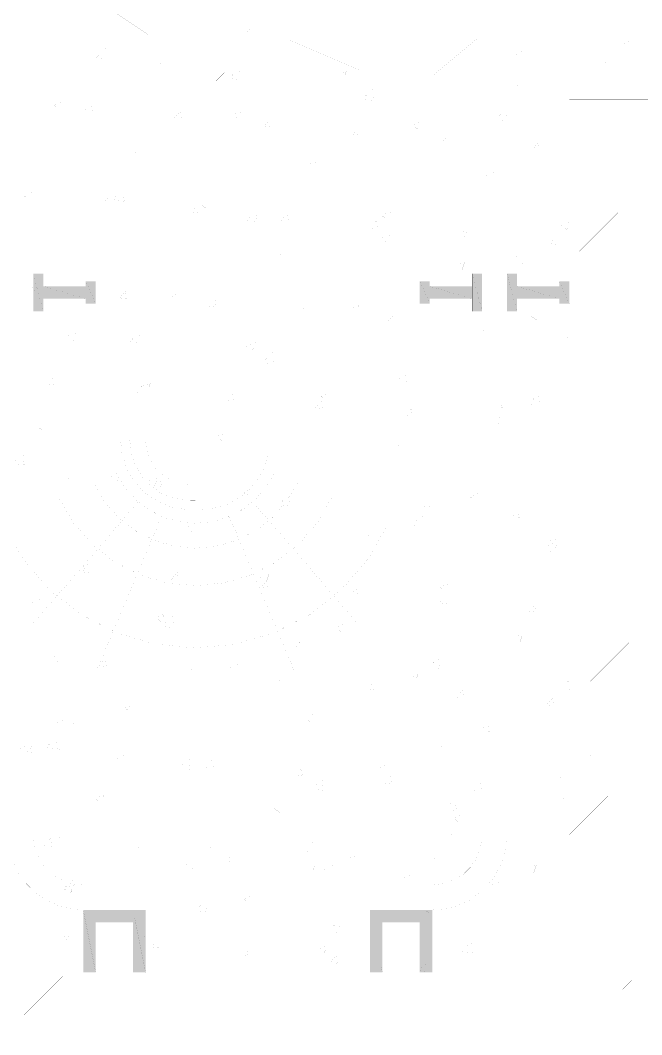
# Model space of a CAD drawing. Header units: millimetres. Extents: x -2171 to 1563, y -1758 to -1505.
# Drawn here: x 1366.955 to 1368.825, y -1601.994 to -1598.944 of the extents above; entities that cross this region are included whole.
import ezdxf

# ---------------------------------------------------------------- set-up
doc = ezdxf.new("R2010")
doc.units = ezdxf.units.MM
doc.linetypes.add('DOT', pattern=[0.025, 0, -0.025])
doc.layers.add('Tablet', color=150, linetype='Continuous', true_color=0x0180ff)

msp = doc.modelspace()

# ---------------------------------------------------------------- hatches: boundary and pattern name
at = {"layer": 'Tablet'}
for points in [[(1367.0247, -1599.8185), (1366.9947, -1599.706), (1366.9947, -1599.8185)], [(1367.0247, -1599.706), (1366.9947, -1599.706), (1367.0247, -1599.8185)], [(1367.1822, -1599.796), (1367.1522, -1599.7285), (1367.1522, -1599.796)], [(1367.1822, -1599.7285), (1367.1522, -1599.7285), (1367.1822, -1599.796)], [(1368.1872, -1599.796), (1368.1572, -1599.7285), (1368.1572, -1599.796)], [(1368.1872, -1599.7285), (1368.1572, -1599.7285), (1368.1872, -1599.796)], [(1368.3447, -1599.8185), (1368.3147, -1599.706), (1368.3147, -1599.8185)], [(1368.3447, -1599.706), (1368.3147, -1599.706), (1368.3447, -1599.8185)], [(1368.4497, -1599.8185), (1368.4197, -1599.706), (1368.4197, -1599.8185)], [(1368.4497, -1599.706), (1368.4197, -1599.706), (1368.4497, -1599.8185)], [(1368.6072, -1599.796), (1368.5772, -1599.7285), (1368.5772, -1599.796)], [(1368.6072, -1599.7285), (1368.5772, -1599.7285), (1368.6072, -1599.796)], [(1367.1522, -1599.781), (1367.0247, -1599.7435), (1367.0247, -1599.781)], [(1367.1522, -1599.7435), (1367.0247, -1599.7435), (1367.1522, -1599.781)], [(1368.3147, -1599.781), (1368.1872, -1599.7435), (1368.1872, -1599.781)], [(1368.3147, -1599.7435), (1368.1872, -1599.7435), (1368.3147, -1599.781)], [(1368.5772, -1599.781), (1368.4497, -1599.7435), (1368.4497, -1599.781)], [(1368.5772, -1599.7435), (1368.4497, -1599.7435), (1368.5772, -1599.781)], [(1367.1822, -1601.806), (1367.1447, -1601.6185), (1367.1447, -1601.806)], [(1367.1822, -1601.6185), (1367.1447, -1601.6185), (1367.1822, -1601.806)], [(1367.2947, -1601.656), (1367.1822, -1601.6185), (1367.1822, -1601.656)], [(1367.2947, -1601.6185), (1367.1822, -1601.6185), (1367.2947, -1601.656)], [(1367.3322, -1601.806), (1367.2947, -1601.6185), (1367.2947, -1601.806)], [(1367.3322, -1601.6185), (1367.2947, -1601.6185), (1367.3322, -1601.806)], [(1368.0447, -1601.806), (1368.0072, -1601.6185), (1368.0072, -1601.806)], [(1368.0447, -1601.6185), (1368.0072, -1601.6185), (1368.0447, -1601.806)], [(1368.1572, -1601.656), (1368.0447, -1601.6185), (1368.0447, -1601.656)], [(1368.1572, -1601.6185), (1368.0447, -1601.6185), (1368.1572, -1601.656)], [(1368.1947, -1601.806), (1368.1572, -1601.6185), (1368.1572, -1601.806)], [(1368.1947, -1601.6185), (1368.1572, -1601.6185), (1368.1947, -1601.806)]]:
    msp.add_hatch(color=1, dxfattribs=at).paths.add_polyline_path(points)

# ---------------------------------------------------------------- linework, layer by layer
at = {"layer": 'Tablet', "color": 7, "const_width": 0.00006}
for points in [[(1367.2572, -1598.9185), (1367.2572, -1598.8959), (1367.5159, -1599.1547), (1367.5689, -1599.1016), (1367.2572, -1598.7899), (1367.2572, -1598.3656), (1367.7072, -1598.8156), (1367.7072, -1598.9185)], [(1366.9197, -1598.4685), (1366.9197, -1601.3935), (1366.9231, -1601.4326), (1366.9333, -1601.4704), (1366.9498, -1601.506), (1366.9723, -1601.5381), (1367.0001, -1601.5658), (1367.0322, -1601.5883), (1367.0677, -1601.6049), (1367.1056, -1601.6151), (1367.1447, -1601.6185), (1368.1947, -1601.6185), (1368.2338, -1601.6151), (1368.2716, -1601.6049), (1368.3072, -1601.5883), (1368.3393, -1601.5658), (1368.367, -1601.5381), (1368.3895, -1601.506), (1368.4061, -1601.4704), (1368.4163, -1601.4326), (1368.4197, -1601.3935), (1368.4197, -1598.4685)], [(1366.9856, -1598.6276), (1367.5159, -1599.1579), (1367.5689, -1599.1049), (1367.0386, -1598.5746), (1367.0233, -1598.5567), (1367.011, -1598.5366), (1367.002, -1598.5148), (1366.9965, -1598.492), (1366.9947, -1598.4685), (1366.9947, -1598.6367)], [(1368.3447, -1598.4685), (1368.3447, -1601.3935), (1368.3424, -1601.4195), (1368.3356, -1601.4448), (1368.3246, -1601.4685), (1368.3096, -1601.4899), (1368.2911, -1601.5084), (1368.2697, -1601.5234), (1368.246, -1601.5344), (1368.2207, -1601.5412), (1368.1947, -1601.5435), (1367.1447, -1601.5435), (1367.1186, -1601.5412), (1367.0934, -1601.5344), (1367.0697, -1601.5234), (1367.0483, -1601.5084), (1367.0298, -1601.4899), (1367.0148, -1601.4685), (1367.0037, -1601.4448), (1366.997, -1601.4195), (1366.9947, -1601.3935), (1366.9947, -1598.4685)], [(1367.4822, -1600.3402), (1367.4672, -1600.3402), (1367.4408, -1600.3376), (1367.4155, -1600.33), (1367.3922, -1600.3175), (1367.3717, -1600.3007), (1367.3549, -1600.2802), (1367.3425, -1600.2569), (1367.3348, -1600.2316), (1367.3322, -1600.2052), (1367.3322, -1598.9709)], [(1367.3547, -1598.9935), (1366.9947, -1598.9935)], [(1367.7072, -1598.9935), (1367.7072, -1600.2052), (1367.7031, -1600.2462), (1367.6912, -1600.2856), (1367.6718, -1600.3219), (1367.6457, -1600.3537), (1367.6139, -1600.3798), (1367.5775, -1600.3992), (1367.5382, -1600.4112), (1367.4972, -1600.4152), (1367.4822, -1600.4152), (1367.4672, -1600.4152), (1367.4262, -1600.4112), (1367.3868, -1600.3992), (1367.3505, -1600.3798), (1367.3187, -1600.3537), (1367.2926, -1600.3219), (1367.2732, -1600.2856), (1367.2612, -1600.2462), (1367.2572, -1600.2052), (1367.2572, -1598.9935)], [(1367.4822, -1600.3875), (1367.4672, -1600.3875), (1367.4355, -1600.3847), (1367.4049, -1600.3765), (1367.3761, -1600.3631), (1367.35, -1600.3448), (1367.3276, -1600.3224), (1367.3094, -1600.2964), (1367.2959, -1600.2676), (1367.2877, -1600.2369), (1367.2849, -1600.2052), (1367.2849, -1598.9935)], [(1368.3447, -1598.9935), (1367.4576, -1598.9935)], [(1367.6642, -1598.9935), (1367.6642, -1600.0964)], [(1370.8572, -1598.9935), (1368.4197, -1598.9935)], [(1367.0247, -1599.7285), (1367.1522, -1599.7285)], [(1368.3147, -1599.7285), (1368.1872, -1599.7285)], [(1368.4497, -1599.7285), (1368.5772, -1599.7285)], [(1367.0247, -1599.796), (1367.1522, -1599.796)], [(1368.3147, -1599.796), (1368.1872, -1599.796)], [(1368.4497, -1599.796), (1368.5772, -1599.796)]]:
    msp.add_lwpolyline(points, dxfattribs=at)
at = {"layer": 'Tablet', "color": 8, "const_width": 0.000045}
for points in [[(1364.4822, -1598.6185), (1364.4822, -1599.181), (1366.7322, -1599.181), (1366.7322, -1601.806), (1368.6072, -1601.806), (1368.6072, -1599.181), (1370.8572, -1599.181)], [(1367.1072, -1598.9185), (1367.1072, -1598.956), (1366.8822, -1598.881)], [(1368.5697, -1598.9185), (1368.3822, -1598.956), (1368.1572, -1599.1435), (1368.0072, -1599.106), (1367.7447, -1598.9935), (1367.6322, -1598.956), (1367.4072, -1599.031), (1367.1822, -1598.881)], [(1367.6509, -1598.9622), (1367.6356, -1598.9805)], [(1367.6545, -1598.9634), (1367.658, -1598.9825)], [(1367.658, -1598.9825), (1367.6356, -1598.9805)], [(1367.2142, -1599.0251), (1367.185, -1599.0556)], [(1367.2142, -1599.0251), (1367.2184, -1599.0608)], [(1368.4606, -1599.0296), (1368.4425, -1599.0511)], [(1368.4606, -1599.0296), (1368.4649, -1599.0531)], [(1368.7897, -1599.0068), (1368.7634, -1599.0169)], [(1368.7821, -1599.0294), (1368.7634, -1599.0169)], [(1368.7897, -1599.0068), (1368.7821, -1599.0294)], [(1367.2184, -1599.0608), (1367.185, -1599.0556)], [(1368.4649, -1599.0531), (1368.4425, -1599.0511)], [(1368.7296, -1599.0531), (1368.7115, -1599.0746)], [(1368.7296, -1599.0531), (1368.7339, -1599.0766)], [(1367.3968, -1599.0677), (1367.3705, -1599.0777)], [(1367.3892, -1599.0903), (1367.3705, -1599.0777)], [(1367.3968, -1599.0677), (1367.3892, -1599.0903)], [(1367.6145, -1599.0872), (1367.5853, -1599.1177)], [(1367.6145, -1599.0872), (1367.6186, -1599.1228)], [(1368.7339, -1599.0766), (1368.7115, -1599.0746)], [(1367.6186, -1599.1228), (1367.5853, -1599.1177)], [(1367.9357, -1599.0977), (1367.9094, -1599.1078)], [(1367.9281, -1599.1204), (1367.9094, -1599.1078)], [(1367.9357, -1599.0977), (1367.9281, -1599.1204)], [(1368.0147, -1599.1493), (1367.9855, -1599.1797)], [(1368.0147, -1599.1493), (1368.0188, -1599.1849)], [(1368.4746, -1599.1277), (1368.4484, -1599.1378)], [(1368.467, -1599.1504), (1368.4484, -1599.1378)], [(1368.4746, -1599.1277), (1368.467, -1599.1504)], [(1368.0188, -1599.1849), (1367.9855, -1599.1797)], [(1367.0817, -1599.1886), (1367.0554, -1599.1987)], [(1367.0741, -1599.2113), (1367.0554, -1599.1987)], [(1367.0817, -1599.1886), (1367.0741, -1599.2113)], [(1367.1678, -1599.194), (1367.1497, -1599.2155)], [(1367.1721, -1599.2175), (1367.1497, -1599.2155)], [(1367.1678, -1599.194), (1367.1721, -1599.2175)], [(1368.4149, -1599.2114), (1368.3857, -1599.2418)], [(1368.4149, -1599.2114), (1368.419, -1599.247)], [(1367.4367, -1599.2175), (1367.4187, -1599.239)], [(1367.4411, -1599.241), (1367.4187, -1599.239)], [(1367.4367, -1599.2175), (1367.4411, -1599.241)], [(1367.6206, -1599.2186), (1367.5944, -1599.2287)], [(1367.613, -1599.2413), (1367.5944, -1599.2287)], [(1367.6206, -1599.2187), (1367.613, -1599.2413)], [(1367.7057, -1599.241), (1367.6876, -1599.2626)], [(1367.7057, -1599.241), (1367.7101, -1599.2645)], [(1368.419, -1599.247), (1368.3857, -1599.2418)], [(1367.7101, -1599.2645), (1367.6876, -1599.2626)], [(1367.9747, -1599.2646), (1367.9566, -1599.2861)], [(1367.9747, -1599.2646), (1367.979, -1599.2881)], [(1368.1595, -1599.2487), (1368.1333, -1599.2588)], [(1368.1519, -1599.2713), (1368.1333, -1599.2588)], [(1368.1595, -1599.2487), (1368.1519, -1599.2713)], [(1367.979, -1599.2881), (1367.9566, -1599.2861)], [(1368.2437, -1599.2881), (1368.2256, -1599.3096)], [(1368.2437, -1599.2881), (1368.248, -1599.3116)], [(1368.248, -1599.3116), (1368.2256, -1599.3096)], [(1368.5126, -1599.3116), (1368.4946, -1599.3332)], [(1368.517, -1599.3351), (1368.4946, -1599.3332)], [(1368.5126, -1599.3116), (1368.517, -1599.3351)], [(1367.3055, -1599.3396), (1367.2793, -1599.3497)], [(1367.2979, -1599.3623), (1367.2793, -1599.3497)], [(1367.3055, -1599.3396), (1367.2979, -1599.3623)], [(1367.8445, -1599.3696), (1367.8182, -1599.3797)], [(1367.8369, -1599.3923), (1367.8182, -1599.3797)], [(1367.8445, -1599.3696), (1367.8369, -1599.3923)], [(1368.3834, -1599.3997), (1368.3571, -1599.4097)], [(1368.3758, -1599.4223), (1368.3571, -1599.4097)], [(1368.3834, -1599.3997), (1368.3758, -1599.4223)], [(1367.264, -1599.4525), (1367.2348, -1599.483)], [(1367.264, -1599.4525), (1367.2681, -1599.4881)], [(1366.9904, -1599.4605), (1366.9642, -1599.4706)], [(1366.9828, -1599.4832), (1366.9642, -1599.4706)], [(1366.9904, -1599.4605), (1366.9828, -1599.4832)], [(1367.2198, -1599.476), (1367.2017, -1599.4976)], [(1367.2198, -1599.476), (1367.2241, -1599.4995)], [(1367.2681, -1599.4881), (1367.2348, -1599.483)], [(1367.2241, -1599.4995), (1367.2017, -1599.4976)], [(1367.4888, -1599.4996), (1367.4707, -1599.5211)], [(1367.4888, -1599.4996), (1367.4931, -1599.5231)], [(1367.5294, -1599.4906), (1367.5031, -1599.5007)], [(1367.5218, -1599.5132), (1367.5031, -1599.5007)], [(1367.5294, -1599.4906), (1367.5218, -1599.5132)], [(1367.6642, -1599.5146), (1367.635, -1599.545)], [(1367.6642, -1599.5146), (1367.6683, -1599.5502)], [(1367.4931, -1599.5231), (1367.4707, -1599.5211)], [(1367.6683, -1599.5502), (1367.635, -1599.545)], [(1367.7578, -1599.5231), (1367.7397, -1599.5446)], [(1367.7621, -1599.5466), (1367.7397, -1599.5446)], [(1367.7578, -1599.5231), (1367.7621, -1599.5466)], [(1368.0267, -1599.5466), (1368.0086, -1599.5682)], [(1368.0267, -1599.5466), (1368.0311, -1599.5701)], [(1368.0683, -1599.5206), (1368.042, -1599.5307)], [(1368.0607, -1599.5433), (1368.042, -1599.5307)], [(1368.0683, -1599.5206), (1368.0607, -1599.5433)], [(1368.6072, -1599.5507), (1368.581, -1599.5607)], [(1368.6072, -1599.5508), (1368.5996, -1599.5733)], [(1368.0311, -1599.5701), (1368.0086, -1599.5682)], [(1368.0644, -1599.5766), (1368.0352, -1599.6071)], [(1368.0644, -1599.5767), (1368.0685, -1599.6123)], [(1368.2957, -1599.5702), (1368.2776, -1599.5917)], [(1368.2957, -1599.5702), (1368.3, -1599.5937)], [(1368.5996, -1599.5733), (1368.581, -1599.5607)], [(1367.2143, -1599.6115), (1367.188, -1599.6216)], [(1367.2143, -1599.6115), (1367.2067, -1599.6342)], [(1368.0685, -1599.6123), (1368.0352, -1599.6071)], [(1368.3, -1599.5937), (1368.2776, -1599.5917)], [(1368.5647, -1599.5937), (1368.5466, -1599.6152)], [(1368.5647, -1599.5937), (1368.569, -1599.6172)], [(1367.2067, -1599.6342), (1367.188, -1599.6216)], [(1367.7532, -1599.6416), (1367.727, -1599.6516)], [(1367.7532, -1599.6416), (1367.7456, -1599.6642)], [(1368.4646, -1599.6387), (1368.4354, -1599.6692)], [(1368.4646, -1599.6387), (1368.4688, -1599.6743)], [(1368.569, -1599.6172), (1368.5466, -1599.6152)], [(1367.7456, -1599.6642), (1367.727, -1599.6516)], [(1368.2921, -1599.6716), (1368.2659, -1599.6817)], [(1368.2921, -1599.6716), (1368.2845, -1599.6943)], [(1368.4688, -1599.6743), (1368.4354, -1599.6692)], [(1368.2845, -1599.6943), (1368.2659, -1599.6817)], [(1367.0029, -1599.7346), (1366.9848, -1599.7561)], [(1367.0072, -1599.7581), (1366.9848, -1599.7561)], [(1367.0029, -1599.7346), (1367.0072, -1599.7581)], [(1367.2718, -1599.7581), (1367.2538, -1599.7797)], [(1367.2718, -1599.7581), (1367.2762, -1599.7816)], [(1367.4381, -1599.7625), (1367.4119, -1599.7726)], [(1367.4381, -1599.7625), (1367.4305, -1599.7852)], [(1367.2762, -1599.7816), (1367.2538, -1599.7797)], [(1367.4305, -1599.7852), (1367.4119, -1599.7726)], [(1367.5408, -1599.7816), (1367.5227, -1599.8032)], [(1367.5408, -1599.7816), (1367.5451, -1599.8052)], [(1367.9771, -1599.7925), (1367.9508, -1599.8026)], [(1367.9771, -1599.7925), (1367.9694, -1599.8152)], [(1367.5451, -1599.8051), (1367.5227, -1599.8032)], [(1367.8098, -1599.8052), (1367.7917, -1599.8267)], [(1367.8098, -1599.8052), (1367.8141, -1599.8287)], [(1367.9694, -1599.8152), (1367.9508, -1599.8026)], [(1368.516, -1599.8226), (1368.4897, -1599.8327)], [(1368.516, -1599.8226), (1368.5084, -1599.8452)], [(1367.8141, -1599.8287), (1367.7917, -1599.8267)], [(1368.0788, -1599.8287), (1368.0607, -1599.8503)], [(1368.0831, -1599.8522), (1368.0607, -1599.8503)], [(1368.0788, -1599.8287), (1368.0831, -1599.8522)], [(1368.3477, -1599.8522), (1368.3297, -1599.8738)], [(1368.3477, -1599.8522), (1368.3521, -1599.8757)], [(1368.5084, -1599.8452), (1368.4897, -1599.8327)], [(1367.123, -1599.8835), (1367.0968, -1599.8935)], [(1367.123, -1599.8835), (1367.1154, -1599.9061)], [(1367.3137, -1599.8799), (1367.2845, -1599.9103)], [(1367.3137, -1599.8799), (1367.3178, -1599.9155)], [(1368.3521, -1599.8757), (1368.3297, -1599.8738)], [(1367.1154, -1599.9061), (1367.0968, -1599.8935)], [(1367.3178, -1599.9155), (1367.2845, -1599.9103)], [(1367.662, -1599.9135), (1367.6357, -1599.9236)], [(1367.662, -1599.9135), (1367.6544, -1599.9362)], [(1368.6072, -1599.8871), (1368.5986, -1599.8973)], [(1368.6072, -1599.8981), (1368.5986, -1599.8973)], [(1367.6544, -1599.9362), (1367.6357, -1599.9236)], [(1367.7139, -1599.9419), (1367.6847, -1599.9724)], [(1367.7139, -1599.9419), (1367.718, -1599.9776)], [(1368.2009, -1599.9435), (1368.1746, -1599.9536)], [(1368.2009, -1599.9435), (1368.1933, -1599.9662)], [(1367.718, -1599.9776), (1367.6847, -1599.9724)], [(1368.1933, -1599.9662), (1368.1746, -1599.9536)], [(1368.1141, -1600.004), (1368.0849, -1600.0345)], [(1368.1141, -1600.004), (1368.1183, -1600.0396)], [(1367.0549, -1600.0167), (1367.0368, -1600.0382)], [(1367.0592, -1600.0402), (1367.0368, -1600.0382)], [(1367.0549, -1600.0167), (1367.0592, -1600.0402)], [(1367.3469, -1600.0344), (1367.3206, -1600.0445)], [(1367.3469, -1600.0344), (1367.3393, -1600.0571)], [(1368.1183, -1600.0396), (1368.0849, -1600.0345)], [(1367.3239, -1600.0402), (1367.3058, -1600.0617)], [(1367.3282, -1600.0637), (1367.3058, -1600.0617)], [(1367.3393, -1600.0571), (1367.3206, -1600.0445)], [(1367.3239, -1600.0402), (1367.3282, -1600.0637)], [(1367.5928, -1600.0637), (1367.5748, -1600.0853)], [(1367.5928, -1600.0637), (1367.5972, -1600.0872)], [(1367.8858, -1600.0645), (1367.8596, -1600.0746)], [(1367.8858, -1600.0645), (1367.8782, -1600.0871)], [(1368.5143, -1600.0661), (1368.4851, -1600.0965)], [(1368.5143, -1600.0661), (1368.5185, -1600.1017)], [(1367.5972, -1600.0872), (1367.5748, -1600.0853)], [(1367.8618, -1600.0872), (1367.8437, -1600.1088)], [(1367.8782, -1600.0871), (1367.8596, -1600.0746)], [(1367.8618, -1600.0872), (1367.8662, -1600.1108)], [(1368.4247, -1600.0945), (1368.3985, -1600.1046)], [(1368.4247, -1600.0945), (1368.4171, -1600.1172)], [(1368.5185, -1600.1017), (1368.4851, -1600.0965)], [(1367.8662, -1600.1108), (1367.8437, -1600.1088)], [(1368.1308, -1600.1108), (1368.1127, -1600.1323)], [(1368.1308, -1600.1108), (1368.1351, -1600.1343)], [(1368.4171, -1600.1172), (1368.3985, -1600.1046)], [(1367.0318, -1600.1554), (1367.0055, -1600.1655)], [(1367.0318, -1600.1554), (1367.0242, -1600.1781)], [(1368.1351, -1600.1343), (1368.1127, -1600.1323)], [(1368.3998, -1600.1343), (1368.3817, -1600.1559)], [(1368.4041, -1600.1578), (1368.3817, -1600.1559)], [(1368.3998, -1600.1343), (1368.4041, -1600.1578)], [(1367.0242, -1600.1781), (1367.0055, -1600.1655)], [(1367.5707, -1600.1854), (1367.5445, -1600.1955)], [(1367.5707, -1600.1854), (1367.5631, -1600.2081)], [(1367.5631, -1600.2081), (1367.5445, -1600.1955)], [(1368.1096, -1600.2155), (1368.0834, -1600.2255)], [(1368.1096, -1600.2155), (1368.102, -1600.2381)], [(1366.9632, -1600.2452), (1366.934, -1600.2756)], [(1366.9632, -1600.2452), (1366.9673, -1600.2808)], [(1368.102, -1600.2381), (1368.0834, -1600.2255)], [(1366.9673, -1600.2808), (1366.934, -1600.2756)], [(1367.1069, -1600.2987), (1367.0889, -1600.3203)], [(1367.1069, -1600.2987), (1367.1113, -1600.3222)], [(1367.2556, -1600.3064), (1367.2294, -1600.3165)], [(1367.2556, -1600.3064), (1367.248, -1600.329)], [(1367.3634, -1600.3072), (1367.3342, -1600.3377)], [(1367.3634, -1600.3072), (1367.3675, -1600.3429)], [(1367.1113, -1600.3222), (1367.0889, -1600.3203)], [(1367.248, -1600.329), (1367.2294, -1600.3165)], [(1367.3675, -1600.3429), (1367.3342, -1600.3377)], [(1367.3759, -1600.3223), (1367.3578, -1600.3438)], [(1367.3802, -1600.3458), (1367.3578, -1600.3438)], [(1367.3759, -1600.3223), (1367.3802, -1600.3458)], [(1367.7946, -1600.3364), (1367.7683, -1600.3465)], [(1367.7946, -1600.3364), (1367.787, -1600.3591)], [(1367.6449, -1600.3458), (1367.6268, -1600.3673)], [(1367.6492, -1600.3693), (1367.6268, -1600.3673)], [(1367.6449, -1600.3458), (1367.6492, -1600.3693)], [(1367.7636, -1600.3693), (1367.7344, -1600.3997)], [(1367.7636, -1600.3693), (1367.7678, -1600.4049)], [(1367.787, -1600.3591), (1367.7683, -1600.3465)], [(1367.9138, -1600.3693), (1367.8958, -1600.3909)], [(1367.9138, -1600.3693), (1367.9182, -1600.3928)], [(1368.3335, -1600.3664), (1368.3072, -1600.3765)], [(1368.3335, -1600.3664), (1368.3259, -1600.3891)], [(1367.7678, -1600.4049), (1367.7344, -1600.3997)], [(1367.9182, -1600.3928), (1367.8958, -1600.3909)], [(1368.1828, -1600.3929), (1368.1647, -1600.4144)], [(1368.1828, -1600.3929), (1368.1872, -1600.4164)], [(1368.3259, -1600.3891), (1368.3072, -1600.3765)], [(1368.1638, -1600.4314), (1368.1346, -1600.4618)], [(1368.1638, -1600.4314), (1368.168, -1600.467)], [(1368.1872, -1600.4164), (1368.1647, -1600.4144)], [(1368.4518, -1600.4164), (1368.4337, -1600.4379)], [(1368.4518, -1600.4164), (1368.4561, -1600.4399)], [(1367.4795, -1600.4574), (1367.4532, -1600.4674)], [(1367.4795, -1600.4574), (1367.4719, -1600.48)], [(1368.168, -1600.467), (1368.1346, -1600.4618)], [(1368.4561, -1600.4399), (1368.4337, -1600.4379)], [(1367.4719, -1600.48), (1367.4532, -1600.4674)], [(1368.0184, -1600.4874), (1367.9921, -1600.4975)], [(1368.0184, -1600.4874), (1368.0108, -1600.5101)], [(1368.564, -1600.4934), (1368.5348, -1600.5239)], [(1368.564, -1600.4935), (1368.5682, -1600.5291)], [(1368.0108, -1600.51), (1367.9921, -1600.4975)], [(1368.5573, -1600.5174), (1368.5311, -1600.5275)], [(1368.5682, -1600.5291), (1368.5348, -1600.5239)], [(1368.5573, -1600.5174), (1368.5497, -1600.5401)], [(1368.5497, -1600.5401), (1368.5311, -1600.5275)], [(1367.1644, -1600.5783), (1367.1381, -1600.5884)], [(1367.159, -1600.5808), (1367.1409, -1600.6023)], [(1367.1644, -1600.5783), (1367.1568, -1600.601)], [(1367.159, -1600.5808), (1367.1633, -1600.6043)], [(1367.1568, -1600.601), (1367.1381, -1600.5884)], [(1367.1633, -1600.6043), (1367.1409, -1600.6023)], [(1367.4279, -1600.6043), (1367.4099, -1600.6259)], [(1367.4279, -1600.6043), (1367.4323, -1600.6278)], [(1367.7033, -1600.6083), (1367.6771, -1600.6184)], [(1367.6957, -1600.631), (1367.6771, -1600.6184)], [(1367.7033, -1600.6083), (1367.6957, -1600.631)], [(1367.4323, -1600.6278), (1367.4099, -1600.6259)], [(1367.6969, -1600.6279), (1367.6788, -1600.6494)], [(1367.6969, -1600.6279), (1367.7012, -1600.6514)], [(1368.2422, -1600.6384), (1368.216, -1600.6484)], [(1368.2346, -1600.661), (1368.216, -1600.6484)], [(1368.2422, -1600.6384), (1368.2346, -1600.661)], [(1367.0129, -1600.6725), (1366.9837, -1600.703)], [(1367.0129, -1600.6725), (1367.017, -1600.7081)], [(1367.7012, -1600.6514), (1367.6788, -1600.6494)], [(1367.9659, -1600.6514), (1367.9478, -1600.6729)], [(1367.9702, -1600.6749), (1367.9478, -1600.6729)], [(1367.9659, -1600.6514), (1367.9702, -1600.6749)], [(1368.2349, -1600.6749), (1368.2168, -1600.6965)], [(1368.2349, -1600.6749), (1368.2392, -1600.6984)], [(1367.017, -1600.7081), (1366.9837, -1600.703)], [(1368.2392, -1600.6984), (1368.2168, -1600.6965)], [(1368.5038, -1600.6985), (1368.4857, -1600.72)], [(1368.5038, -1600.6985), (1368.5082, -1600.722)], [(1367.3882, -1600.7293), (1367.362, -1600.7394)], [(1367.3806, -1600.7519), (1367.362, -1600.7394)], [(1367.3882, -1600.7293), (1367.3806, -1600.7519)], [(1367.4131, -1600.7346), (1367.3839, -1600.765)], [(1367.4131, -1600.7346), (1367.4173, -1600.7702)], [(1368.5082, -1600.722), (1368.4857, -1600.72)], [(1367.4173, -1600.7702), (1367.3839, -1600.765)], [(1367.9272, -1600.7593), (1367.9009, -1600.7694)], [(1367.9196, -1600.782), (1367.9009, -1600.7694)], [(1367.9272, -1600.7593), (1367.9196, -1600.782)], [(1367.8133, -1600.7967), (1367.7841, -1600.8271)], [(1367.8133, -1600.7967), (1367.8175, -1600.8323)], [(1368.4661, -1600.7894), (1368.4398, -1600.7994)], [(1368.4585, -1600.812), (1368.4398, -1600.7994)], [(1368.4661, -1600.7894), (1368.4585, -1600.812)], [(1367.8175, -1600.8323), (1367.7841, -1600.8271)], [(1367.0732, -1600.8502), (1367.0469, -1600.8603)], [(1367.0656, -1600.8729), (1367.0469, -1600.8603)], [(1367.0732, -1600.8502), (1367.0656, -1600.8729)], [(1368.2135, -1600.8587), (1368.1843, -1600.8892)], [(1368.2135, -1600.8587), (1368.2177, -1600.8944)], [(1367.211, -1600.8629), (1367.1929, -1600.8844)], [(1367.2153, -1600.8864), (1367.1929, -1600.8844)], [(1367.211, -1600.8629), (1367.2153, -1600.8864)], [(1367.48, -1600.8864), (1367.4619, -1600.9079)], [(1367.48, -1600.8864), (1367.4843, -1600.9099)], [(1367.6121, -1600.8803), (1367.5858, -1600.8903)], [(1367.6045, -1600.9029), (1367.5858, -1600.8903)], [(1367.6121, -1600.8803), (1367.6045, -1600.9029)], [(1368.2177, -1600.8944), (1368.1843, -1600.8892)], [(1367.4843, -1600.9099), (1367.4619, -1600.9079)], [(1367.7489, -1600.9099), (1367.7309, -1600.9315)], [(1367.7489, -1600.9099), (1367.7533, -1600.9334)], [(1368.151, -1600.9103), (1368.1247, -1600.9204)], [(1368.1434, -1600.933), (1368.1247, -1600.9204)], [(1368.151, -1600.9103), (1368.1434, -1600.933)], [(1367.7533, -1600.9334), (1367.7309, -1600.9315)], [(1368.0179, -1600.9335), (1367.9998, -1600.955)], [(1368.0179, -1600.9335), (1368.0222, -1600.957)], [(1368.6072, -1600.9277), (1368.5846, -1600.9513)], [(1368.6072, -1600.9548), (1368.5846, -1600.9513)], [(1368.0222, -1600.957), (1367.9998, -1600.955)], [(1368.2869, -1600.957), (1368.2688, -1600.9785)], [(1368.2912, -1600.9805), (1368.2688, -1600.9785)], [(1368.2869, -1600.957), (1368.2912, -1600.9805)], [(1368.5559, -1600.9805), (1368.5378, -1601.0021)], [(1368.5559, -1600.9805), (1368.5602, -1601.004)], [(1367.297, -1601.0012), (1367.2707, -1601.0113)], [(1367.2894, -1601.0239), (1367.2707, -1601.0113)], [(1367.297, -1601.0012), (1367.2894, -1601.0239)], [(1368.5602, -1601.004), (1368.5378, -1601.0021)], [(1367.8359, -1601.0313), (1367.8097, -1601.0413)], [(1367.8283, -1601.0539), (1367.8097, -1601.0413)], [(1367.8359, -1601.0313), (1367.8283, -1601.0539)], [(1368.3748, -1601.0613), (1368.3486, -1601.0714)], [(1368.3672, -1601.0839), (1368.3486, -1601.0714)], [(1368.3748, -1601.0613), (1368.3672, -1601.0839)], [(1367.0626, -1601.0999), (1367.0334, -1601.1303)], [(1367.0626, -1601.0999), (1367.0668, -1601.1355)], [(1366.9819, -1601.1222), (1366.9557, -1601.1322)], [(1366.9743, -1601.1448), (1366.9557, -1601.1322)], [(1366.9819, -1601.1222), (1366.9743, -1601.1448)], [(1366.9941, -1601.1214), (1366.976, -1601.143)], [(1366.9941, -1601.1214), (1366.9984, -1601.1449)], [(1367.0668, -1601.1355), (1367.0334, -1601.1303)], [(1366.9984, -1601.1449), (1366.976, -1601.143)], [(1367.263, -1601.1449), (1367.2449, -1601.1665)], [(1367.2674, -1601.1684), (1367.2449, -1601.1665)], [(1367.263, -1601.1449), (1367.2674, -1601.1684)], [(1367.4628, -1601.162), (1367.4336, -1601.1924)], [(1367.4628, -1601.162), (1367.467, -1601.1976)], [(1367.5208, -1601.1522), (1367.4946, -1601.1623)], [(1367.5132, -1601.1749), (1367.4946, -1601.1623)], [(1367.5208, -1601.1522), (1367.5132, -1601.1749)], [(1367.467, -1601.1976), (1367.4336, -1601.1924)], [(1367.532, -1601.1685), (1367.5139, -1601.19)], [(1367.5363, -1601.192), (1367.5139, -1601.19)], [(1367.532, -1601.1685), (1367.5363, -1601.192)], [(1367.801, -1601.192), (1367.7829, -1601.2135)], [(1367.801, -1601.192), (1367.8053, -1601.2155)], [(1368.0598, -1601.1822), (1368.0335, -1601.1923)], [(1368.0522, -1601.2049), (1368.0335, -1601.1923)], [(1368.0598, -1601.1822), (1368.0522, -1601.2049)], [(1367.8053, -1601.2155), (1367.7829, -1601.2135)], [(1367.863, -1601.224), (1367.8338, -1601.2545)], [(1367.863, -1601.224), (1367.8672, -1601.2597)], [(1368.0699, -1601.2155), (1368.0519, -1601.2371)], [(1368.0699, -1601.2155), (1368.0743, -1601.239)], [(1368.5987, -1601.2123), (1368.5724, -1601.2223)], [(1368.5911, -1601.2349), (1368.5724, -1601.2223)], [(1368.5987, -1601.2123), (1368.5911, -1601.2349)], [(1367.8672, -1601.2596), (1367.8338, -1601.2545)], [(1368.0743, -1601.239), (1368.0519, -1601.2371)], [(1368.3389, -1601.2391), (1368.3208, -1601.2606)], [(1368.3389, -1601.2391), (1368.3433, -1601.2626)], [(1367.2058, -1601.2731), (1367.1795, -1601.2832)], [(1367.1981, -1601.2958), (1367.1795, -1601.2832)], [(1367.2058, -1601.2732), (1367.1981, -1601.2958)], [(1368.2633, -1601.2861), (1368.2341, -1601.3165)], [(1368.2633, -1601.2861), (1368.2674, -1601.3217)], [(1368.3433, -1601.2626), (1368.3208, -1601.2606)], [(1368.6072, -1601.2634), (1368.5898, -1601.2841)], [(1368.6072, -1601.2857), (1368.5898, -1601.2841)], [(1367.7447, -1601.3032), (1367.7184, -1601.3133)], [(1367.7371, -1601.3258), (1367.7184, -1601.3133)], [(1367.7447, -1601.3032), (1367.7371, -1601.3258)], [(1368.2674, -1601.3217), (1368.2341, -1601.3165)], [(1368.2836, -1601.3332), (1368.2573, -1601.3433)], [(1368.276, -1601.3559), (1368.2573, -1601.3433)], [(1368.2836, -1601.3332), (1368.276, -1601.3559)], [(1367.0461, -1601.4035), (1367.028, -1601.425)], [(1367.0461, -1601.4035), (1367.0504, -1601.427)], [(1367.0504, -1601.427), (1367.028, -1601.425)], [(1367.3151, -1601.427), (1367.297, -1601.4486)], [(1367.3151, -1601.427), (1367.3194, -1601.4505)], [(1367.4296, -1601.4241), (1367.4033, -1601.4342)], [(1367.422, -1601.4468), (1367.4033, -1601.4342)], [(1367.4296, -1601.4241), (1367.422, -1601.4468)], [(1367.3194, -1601.4505), (1367.297, -1601.4486)], [(1367.584, -1601.4505), (1367.566, -1601.4721)], [(1367.5884, -1601.474), (1367.566, -1601.4721)], [(1367.584, -1601.4505), (1367.5884, -1601.4741)], [(1367.9685, -1601.4542), (1367.9423, -1601.4642)], [(1367.9609, -1601.4768), (1367.9423, -1601.4642)], [(1367.9685, -1601.4542), (1367.9609, -1601.4768)], [(1367.853, -1601.4741), (1367.8349, -1601.4956)], [(1367.8573, -1601.4976), (1367.8349, -1601.4956)], [(1367.853, -1601.4741), (1367.8573, -1601.4976)], [(1368.122, -1601.4976), (1368.1039, -1601.5192)], [(1368.122, -1601.4976), (1368.1263, -1601.5211)], [(1368.5074, -1601.4842), (1368.4812, -1601.4943)], [(1368.4998, -1601.5069), (1368.4812, -1601.4943)], [(1368.5074, -1601.4842), (1368.4998, -1601.5069)], [(1367.1123, -1601.5273), (1367.0831, -1601.5577)], [(1367.1123, -1601.5273), (1367.1165, -1601.5629)], [(1368.1263, -1601.5211), (1368.1039, -1601.5192)], [(1368.3909, -1601.5211), (1368.3729, -1601.5427)], [(1368.3909, -1601.5211), (1368.3953, -1601.5446)], [(1367.1165, -1601.5629), (1367.0831, -1601.5577)], [(1367.1145, -1601.5451), (1367.0883, -1601.5552)], [(1367.1069, -1601.5677), (1367.0883, -1601.5552)], [(1367.1145, -1601.5451), (1367.1069, -1601.5677)], [(1368.3953, -1601.5446), (1368.3729, -1601.5427)], [(1367.5126, -1601.5893), (1367.4833, -1601.6198)], [(1367.5125, -1601.5893), (1367.5167, -1601.6249)], [(1367.6534, -1601.5751), (1367.6272, -1601.5852)], [(1367.6458, -1601.5978), (1367.6272, -1601.5852)], [(1367.6534, -1601.5751), (1367.6458, -1601.5978)], [(1367.5167, -1601.6249), (1367.4833, -1601.6198)], [(1368.1924, -1601.6051), (1368.1661, -1601.6152)], [(1368.1848, -1601.6278), (1368.1661, -1601.6152)], [(1368.1924, -1601.6051), (1368.1848, -1601.6278)], [(1367.9128, -1601.6514), (1367.8836, -1601.6818)], [(1367.9128, -1601.6514), (1367.9169, -1601.687)], [(1367.0981, -1601.6856), (1367.08, -1601.7071)], [(1367.0981, -1601.6856), (1367.1025, -1601.7091)], [(1367.9169, -1601.687), (1367.8836, -1601.6818)], [(1367.1025, -1601.7091), (1367.08, -1601.7071)], [(1367.3383, -1601.6961), (1367.3121, -1601.7061)], [(1367.3307, -1601.7187), (1367.3121, -1601.7061)], [(1367.3383, -1601.6961), (1367.3307, -1601.7187)], [(1367.3671, -1601.7091), (1367.349, -1601.7306)], [(1367.3671, -1601.7091), (1367.3714, -1601.7326)], [(1368.313, -1601.7135), (1368.2838, -1601.7439)], [(1368.313, -1601.7135), (1368.3171, -1601.7491)], [(1367.3714, -1601.7326), (1367.349, -1601.7306)], [(1367.6361, -1601.7326), (1367.618, -1601.7542)], [(1367.6361, -1601.7326), (1367.6404, -1601.7561)], [(1367.8773, -1601.7261), (1367.851, -1601.7362)], [(1367.8697, -1601.7488), (1367.851, -1601.7362)], [(1367.8773, -1601.7261), (1367.8697, -1601.7488)], [(1368.3171, -1601.7491), (1368.2838, -1601.7439)], [(1367.6404, -1601.7561), (1367.618, -1601.7542)], [(1367.905, -1601.7561), (1367.887, -1601.7777)], [(1367.905, -1601.7561), (1367.9094, -1601.7797)], [(1368.4162, -1601.7561), (1368.3899, -1601.7662)], [(1368.4086, -1601.7788), (1368.3899, -1601.7662)], [(1368.4162, -1601.7561), (1368.4086, -1601.7788)], [(1367.9094, -1601.7797), (1367.887, -1601.7777)], [(1368.174, -1601.7797), (1368.1559, -1601.8012)], [(1368.1783, -1601.8032), (1368.1559, -1601.8012)], [(1368.174, -1601.7797), (1368.1783, -1601.8032)]]:
    msp.add_lwpolyline(points, dxfattribs=at)
at = {"layer": 'Tablet', "color": 1}
for points, const_width in [([(1370.8572, -1599.3685), (1370.8572, -1599.181), (1368.6072, -1599.181), (1368.6072, -1599.3685)], 0.00006), ([(1368.6072, -1601.806), (1368.6072, -1599.3685), (1368.7947, -1599.3685), (1368.7947, -1601.806)], 0.00006), ([(1367.0247, -1599.8185), (1366.9947, -1599.706), (1366.9947, -1599.8185)], 0.000075), ([(1367.1822, -1599.796), (1367.1522, -1599.7285), (1367.1522, -1599.796)], 0.000075), ([(1368.1872, -1599.796), (1368.1572, -1599.7285), (1368.1572, -1599.796)], 0.000075), ([(1368.3447, -1599.8185), (1368.3147, -1599.706), (1368.3147, -1599.8185)], 0.000075), ([(1368.4497, -1599.8185), (1368.4197, -1599.706), (1368.4197, -1599.8185)], 0.000075), ([(1368.6072, -1599.796), (1368.5772, -1599.7285), (1368.5772, -1599.796)], 0.000075), ([(1367.1522, -1599.781), (1367.0247, -1599.7435), (1367.0247, -1599.781)], 0.000075), ([(1368.3147, -1599.781), (1368.1872, -1599.7435), (1368.1872, -1599.781)], 0.000075), ([(1368.5772, -1599.781), (1368.4497, -1599.7435), (1368.4497, -1599.781)], 0.000075), ([(1367.1822, -1601.806), (1367.1447, -1601.6185), (1367.1447, -1601.806)], 0.000075), ([(1367.2947, -1601.656), (1367.1822, -1601.6185), (1367.1822, -1601.656)], 0.000075), ([(1367.3322, -1601.806), (1367.2947, -1601.6185), (1367.2947, -1601.806)], 0.000075), ([(1368.0447, -1601.806), (1368.0072, -1601.6185), (1368.0072, -1601.806)], 0.000075), ([(1368.1572, -1601.656), (1368.0447, -1601.6185), (1368.0447, -1601.656)], 0.000075), ([(1368.1947, -1601.806), (1368.1572, -1601.6185), (1368.1572, -1601.806)], 0.000075), ([(1366.5447, -1601.806), (1366.5447, -1601.9935), (1368.7947, -1601.9935), (1368.7947, -1601.806)], 0.00006)]:
    msp.add_lwpolyline(points, close=True, dxfattribs=dict(at, const_width=const_width))
at = {"layer": 'Tablet', "color": 9, "const_width": 0.000045}
for points in [[(1368.6592, -1599.1885), (1368.6072, -1599.2405)], [(1368.7918, -1599.1885), (1368.6072, -1599.3731)], [(1368.9244, -1599.1885), (1368.7369, -1599.376)], [(1368.7369, -1599.406), (1368.6072, -1599.5357)], [(1368.7947, -1599.4808), (1368.6072, -1599.6683)], [(1368.7947, -1599.6134), (1368.6072, -1599.8009)], [(1368.7947, -1599.746), (1368.6072, -1599.9335)], [(1368.7947, -1599.8785), (1368.6072, -1600.066)], [(1368.7947, -1600.0111), (1368.6072, -1600.1986)], [(1368.7947, -1600.1437), (1368.6072, -1600.3312)], [(1368.7947, -1600.2763), (1368.6072, -1600.4638)], [(1368.7947, -1600.4089), (1368.6072, -1600.5964)], [(1368.7947, -1600.5415), (1368.6072, -1600.729)], [(1368.7947, -1600.674), (1368.6072, -1600.8615)], [(1368.7947, -1600.8066), (1368.6072, -1600.9941)], [(1368.7947, -1600.9392), (1368.6072, -1601.1267)], [(1368.7947, -1601.0718), (1368.6072, -1601.2593)], [(1368.7947, -1601.2044), (1368.6072, -1601.3919)], [(1368.7947, -1601.337), (1368.6072, -1601.5245)], [(1368.7947, -1601.4695), (1368.6072, -1601.657)], [(1368.7947, -1601.6021), (1368.6072, -1601.7896)], [(1368.7947, -1601.7347), (1368.6859, -1601.8435)], [(1366.9623, -1601.806), (1366.7748, -1601.9935)], [(1367.0949, -1601.806), (1366.9074, -1601.9935)], [(1367.2275, -1601.806), (1367.04, -1601.9935)], [(1367.3601, -1601.806), (1367.1726, -1601.9935)], [(1367.4927, -1601.806), (1367.3052, -1601.9935)], [(1367.6252, -1601.806), (1367.4377, -1601.9935)], [(1367.7578, -1601.806), (1367.5703, -1601.9935)], [(1367.8904, -1601.806), (1367.7029, -1601.9935)], [(1368.023, -1601.806), (1367.8355, -1601.9935)], [(1368.1556, -1601.806), (1367.9681, -1601.9935)], [(1368.2882, -1601.806), (1368.1007, -1601.9935)], [(1368.4207, -1601.806), (1368.2332, -1601.9935)], [(1368.5533, -1601.806), (1368.3658, -1601.9935)], [(1368.6859, -1601.806), (1368.4984, -1601.9935)], [(1368.7947, -1601.8298), (1368.631, -1601.9935)], [(1368.7947, -1601.9624), (1368.7636, -1601.9935)]]:
    msp.add_lwpolyline(points, dxfattribs=at)
at = {"layer": 'Tablet', "color": 1, "const_width": 0.000075}
for points in [[(1367.0247, -1599.706), (1366.9947, -1599.706), (1367.0247, -1599.8185)], [(1367.1822, -1599.7285), (1367.1522, -1599.7285), (1367.1822, -1599.796)], [(1368.1872, -1599.7285), (1368.1572, -1599.7285), (1368.1872, -1599.796)], [(1368.3447, -1599.706), (1368.3147, -1599.706), (1368.3447, -1599.8185)], [(1368.4497, -1599.706), (1368.4197, -1599.706), (1368.4497, -1599.8185)], [(1368.6072, -1599.7285), (1368.5772, -1599.7285), (1368.6072, -1599.796)], [(1367.1522, -1599.7435), (1367.0247, -1599.7435), (1367.1522, -1599.781)], [(1368.3147, -1599.7435), (1368.1872, -1599.7435), (1368.3147, -1599.781)], [(1368.5772, -1599.7435), (1368.4497, -1599.7435), (1368.5772, -1599.781)], [(1367.1822, -1601.6185), (1367.1447, -1601.6185), (1367.1822, -1601.806)], [(1367.2947, -1601.6185), (1367.1822, -1601.6185), (1367.2947, -1601.656)], [(1367.3322, -1601.6185), (1367.2947, -1601.6185), (1367.3322, -1601.806)], [(1368.0447, -1601.6185), (1368.0072, -1601.6185), (1368.0447, -1601.806)], [(1368.1572, -1601.6185), (1368.0447, -1601.6185), (1368.1572, -1601.656)], [(1368.1947, -1601.6185), (1368.1572, -1601.6185), (1368.1947, -1601.806)]]:
    msp.add_lwpolyline(points, dxfattribs=at)
at = {"layer": 'Tablet', "color": 7}
for points, const_width in [([(1367.0247, -1599.706), (1367.0247, -1599.7435), (1367.1522, -1599.7435), (1367.1522, -1599.7285), (1367.1822, -1599.7285), (1367.1822, -1599.796), (1367.1522, -1599.796), (1367.1522, -1599.781), (1367.0247, -1599.781), (1367.0247, -1599.8185), (1366.9947, -1599.8185), (1366.9947, -1599.706)], 0.00006), ([(1368.3147, -1599.706), (1368.3147, -1599.7435), (1368.1872, -1599.7435), (1368.1872, -1599.7285), (1368.1572, -1599.7285), (1368.1572, -1599.796), (1368.1872, -1599.796), (1368.1872, -1599.781), (1368.3147, -1599.781), (1368.3147, -1599.8185), (1368.3447, -1599.8185), (1368.3447, -1599.706)], 0.00006), ([(1368.4497, -1599.706), (1368.4497, -1599.7435), (1368.5772, -1599.7435), (1368.5772, -1599.7285), (1368.6072, -1599.7285), (1368.6072, -1599.796), (1368.5772, -1599.796), (1368.5772, -1599.781), (1368.4497, -1599.781), (1368.4497, -1599.8185), (1368.4197, -1599.8185), (1368.4197, -1599.706)], 0.00006), ([(1367.0423, -1601.0935), (1367.0432, -1601.0847), (1367.0457, -1601.0763), (1367.0499, -1601.0685), (1367.0555, -1601.0617), (1367.0623, -1601.0561), (1367.0701, -1601.0519), (1367.0785, -1601.0494), (1367.0873, -1601.0485), (1367.0961, -1601.0494), (1367.1045, -1601.0519), (1367.1123, -1601.0561), (1367.1191, -1601.0617), (1367.1247, -1601.0685), (1367.1289, -1601.0763), (1367.1314, -1601.0847), (1367.1323, -1601.0935), (1367.1314, -1601.1023), (1367.1289, -1601.1107), (1367.1247, -1601.1185), (1367.1191, -1601.1253), (1367.1123, -1601.1309), (1367.1045, -1601.1351), (1367.0961, -1601.1376), (1367.0873, -1601.1385), (1367.0785, -1601.1376), (1367.0701, -1601.1351), (1367.0623, -1601.1309), (1367.0555, -1601.1253), (1367.0499, -1601.1185), (1367.0457, -1601.1107), (1367.0432, -1601.1023), (1367.0423, -1601.0935)], 0.000009), ([(1368.2083, -1601.0935), (1368.2092, -1601.0847), (1368.2118, -1601.0763), (1368.2159, -1601.0685), (1368.2215, -1601.0617), (1368.2283, -1601.0561), (1368.2361, -1601.0519), (1368.2445, -1601.0494), (1368.2533, -1601.0485), (1368.2621, -1601.0494), (1368.2705, -1601.0519), (1368.2783, -1601.0561), (1368.2851, -1601.0617), (1368.2907, -1601.0685), (1368.2949, -1601.0763), (1368.2975, -1601.0847), (1368.2983, -1601.0935), (1368.2975, -1601.1023), (1368.2949, -1601.1107), (1368.2907, -1601.1185), (1368.2851, -1601.1253), (1368.2783, -1601.1309), (1368.2705, -1601.1351), (1368.2621, -1601.1376), (1368.2533, -1601.1385), (1368.2445, -1601.1376), (1368.2361, -1601.1351), (1368.2283, -1601.1309), (1368.2215, -1601.1253), (1368.2159, -1601.1185), (1368.2118, -1601.1107), (1368.2092, -1601.1023), (1368.2083, -1601.0935)], 0.000009), ([(1367.0622, -1601.431), (1367.063, -1601.4222), (1367.0656, -1601.4138), (1367.0698, -1601.406), (1367.0754, -1601.3992), (1367.0822, -1601.3936), (1367.09, -1601.3894), (1367.0984, -1601.3869), (1367.1072, -1601.386), (1367.116, -1601.3869), (1367.1244, -1601.3894), (1367.1322, -1601.3936), (1367.139, -1601.3992), (1367.1446, -1601.406), (1367.1488, -1601.4138), (1367.1513, -1601.4222), (1367.1522, -1601.431), (1367.1513, -1601.4398), (1367.1488, -1601.4482), (1367.1446, -1601.456), (1367.139, -1601.4628), (1367.1322, -1601.4684), (1367.1244, -1601.4726), (1367.116, -1601.4751), (1367.1072, -1601.476), (1367.0984, -1601.4751), (1367.09, -1601.4726), (1367.0822, -1601.4684), (1367.0754, -1601.4628), (1367.0698, -1601.456), (1367.0656, -1601.4482), (1367.063, -1601.4398), (1367.0622, -1601.431)], 0.000009), ([(1367.4446, -1601.4527), (1367.4454, -1601.4439), (1367.448, -1601.4354), (1367.4522, -1601.4277), (1367.4578, -1601.4208), (1367.4646, -1601.4153), (1367.4724, -1601.4111), (1367.4808, -1601.4085), (1367.4896, -1601.4077), (1367.4984, -1601.4085), (1367.5068, -1601.4111), (1367.5146, -1601.4153), (1367.5214, -1601.4208), (1367.527, -1601.4277), (1367.5311, -1601.4354), (1367.5337, -1601.4439), (1367.5346, -1601.4527), (1367.5337, -1601.4614), (1367.5311, -1601.4699), (1367.527, -1601.4777), (1367.5214, -1601.4845), (1367.5146, -1601.4901), (1367.5068, -1601.4942), (1367.4984, -1601.4968), (1367.4896, -1601.4977), (1367.4808, -1601.4968), (1367.4724, -1601.4942), (1367.4646, -1601.4901), (1367.4578, -1601.4845), (1367.4522, -1601.4777), (1367.448, -1601.4699), (1367.4454, -1601.4614), (1367.4446, -1601.4527)], 0.000009), ([(1367.8171, -1601.4527), (1367.818, -1601.4439), (1367.8206, -1601.4354), (1367.8247, -1601.4277), (1367.8303, -1601.4208), (1367.8371, -1601.4153), (1367.8449, -1601.4111), (1367.8534, -1601.4085), (1367.8621, -1601.4077), (1367.8709, -1601.4085), (1367.8794, -1601.4111), (1367.8871, -1601.4153), (1367.894, -1601.4208), (1367.8996, -1601.4277), (1367.9037, -1601.4354), (1367.9063, -1601.4439), (1367.9071, -1601.4527), (1367.9063, -1601.4614), (1367.9037, -1601.4699), (1367.8996, -1601.4777), (1367.894, -1601.4845), (1367.8871, -1601.4901), (1367.8794, -1601.4942), (1367.8709, -1601.4968), (1367.8621, -1601.4977), (1367.8534, -1601.4968), (1367.8449, -1601.4942), (1367.8371, -1601.4901), (1367.8303, -1601.4845), (1367.8247, -1601.4777), (1367.8206, -1601.4699), (1367.818, -1601.4614), (1367.8171, -1601.4527)], 0.000009), ([(1368.1872, -1601.431), (1368.188, -1601.4222), (1368.1906, -1601.4138), (1368.1948, -1601.406), (1368.2004, -1601.3992), (1368.2072, -1601.3936), (1368.215, -1601.3894), (1368.2234, -1601.3869), (1368.2322, -1601.386), (1368.241, -1601.3869), (1368.2494, -1601.3894), (1368.2572, -1601.3936), (1368.264, -1601.3992), (1368.2696, -1601.406), (1368.2738, -1601.4138), (1368.2763, -1601.4222), (1368.2772, -1601.431), (1368.2763, -1601.4398), (1368.2738, -1601.4482), (1368.2696, -1601.456), (1368.264, -1601.4628), (1368.2572, -1601.4684), (1368.2494, -1601.4726), (1368.241, -1601.4751), (1368.2322, -1601.476), (1368.2234, -1601.4751), (1368.215, -1601.4726), (1368.2072, -1601.4684), (1368.2004, -1601.4628), (1368.1948, -1601.456), (1368.1906, -1601.4482), (1368.188, -1601.4398), (1368.1872, -1601.431)], 0.000009), ([(1367.1822, -1601.806), (1367.1822, -1601.656), (1367.2947, -1601.656), (1367.2947, -1601.806), (1367.3322, -1601.806), (1367.3322, -1601.6185), (1367.1447, -1601.6185), (1367.1447, -1601.806)], 0.00006), ([(1368.1572, -1601.806), (1368.1572, -1601.656), (1368.0447, -1601.656), (1368.0447, -1601.806), (1368.0072, -1601.806), (1368.0072, -1601.6185), (1368.1947, -1601.6185), (1368.1947, -1601.806)], 0.00006)]:
    msp.add_lwpolyline(points, close=True, dxfattribs=dict(at, const_width=const_width))
at = {"layer": 'Tablet', "color": 7, "linetype": 'DOT', "const_width": 0.00006}
for points in [[(1367.7205, -1600.3035), (1367.6955, -1600.3465), (1367.6628, -1600.384), (1367.6237, -1600.4146), (1367.5794, -1600.4373), (1367.5317, -1600.4513), (1367.4822, -1600.456), (1367.4327, -1600.4513), (1367.3849, -1600.4373), (1367.3407, -1600.4146), (1367.3015, -1600.384), (1367.2689, -1600.3465), (1367.2438, -1600.3035)], [(1367.7886, -1600.3349), (1367.7564, -1600.3902), (1367.7144, -1600.4384), (1367.6641, -1600.4778), (1367.6072, -1600.507), (1367.5458, -1600.5249), (1367.4822, -1600.531), (1367.4185, -1600.5249), (1367.3572, -1600.507), (1367.3003, -1600.4778), (1367.2499, -1600.4384), (1367.2079, -1600.3902), (1367.1757, -1600.3349)], [(1366.9947, -1600.756), (1367.3103, -1600.3919)], [(1367.8908, -1600.3821), (1367.8479, -1600.4557), (1367.7918, -1600.52), (1367.7247, -1600.5725), (1367.6489, -1600.6115), (1367.5671, -1600.6354), (1367.4822, -1600.6435), (1367.3973, -1600.6354), (1367.3155, -1600.6115), (1367.2397, -1600.5725), (1367.1725, -1600.52), (1367.1165, -1600.4557), (1367.0736, -1600.3821)], [(1367.9697, -1600.756), (1367.6541, -1600.3919)], [(1367.1822, -1600.906), (1367.3803, -1600.4354)], [(1367.7822, -1600.906), (1367.584, -1600.4354)], [(1368.061, -1600.4606), (1368.0002, -1600.565), (1367.9209, -1600.656), (1367.8258, -1600.7305), (1367.7183, -1600.7856), (1367.6024, -1600.8195), (1367.4822, -1600.831), (1367.362, -1600.8195), (1367.246, -1600.7856), (1367.1386, -1600.7305), (1367.0435, -1600.656), (1366.9641, -1600.565), (1366.9034, -1600.4606)], [(1367.4822, -1600.981), (1367.4822, -1600.456)]]:
    msp.add_lwpolyline(points, dxfattribs=at)
at = {"layer": 'Tablet', "color": 86, "const_width": 0.000045}
for points in [[(1365.4947, -1600.381), (1365.7572, -1600.381), (1366.3572, -1601.731), (1367.1447, -1601.731)], [(1368.6822, -1601.1685), (1369.1322, -1600.4185), (1369.5072, -1600.4185)]]:
    msp.add_lwpolyline(points, dxfattribs=at)
at = {"layer": 'Tablet', "color": 86, "const_width": 0.00000375}
for points in [[(1368.6634, -1601.1685), (1368.6638, -1601.1648), (1368.6649, -1601.1613), (1368.6718, -1601.1529), (1368.675, -1601.1512), (1368.6785, -1601.1501), (1368.6822, -1601.1497), (1368.6858, -1601.1501), (1368.6894, -1601.1512), (1368.6978, -1601.1581), (1368.6995, -1601.1613), (1368.7006, -1601.1648), (1368.7009, -1601.1685), (1368.7006, -1601.1721), (1368.6995, -1601.1757), (1368.6926, -1601.1841), (1368.6894, -1601.1858), (1368.6858, -1601.1869), (1368.6822, -1601.1872), (1368.6785, -1601.1869), (1368.675, -1601.1858), (1368.6666, -1601.1789), (1368.6649, -1601.1757), (1368.6638, -1601.1721), (1368.6634, -1601.1685)], [(1367.1259, -1601.731), (1367.1263, -1601.7273), (1367.1274, -1601.7238), (1367.1343, -1601.7154), (1367.1375, -1601.7137), (1367.141, -1601.7126), (1367.1447, -1601.7122), (1367.1483, -1601.7126), (1367.1519, -1601.7137), (1367.1603, -1601.7206), (1367.162, -1601.7238), (1367.1631, -1601.7273), (1367.1634, -1601.731), (1367.1631, -1601.7346), (1367.162, -1601.7382), (1367.1551, -1601.7466), (1367.1519, -1601.7483), (1367.1483, -1601.7494), (1367.1447, -1601.7497), (1367.141, -1601.7494), (1367.1375, -1601.7483), (1367.1291, -1601.7414), (1367.1274, -1601.7382), (1367.1263, -1601.7346), (1367.1259, -1601.731)]]:
    msp.add_lwpolyline(points, close=True, dxfattribs=at)

doc.saveas('drawing.dxf')
